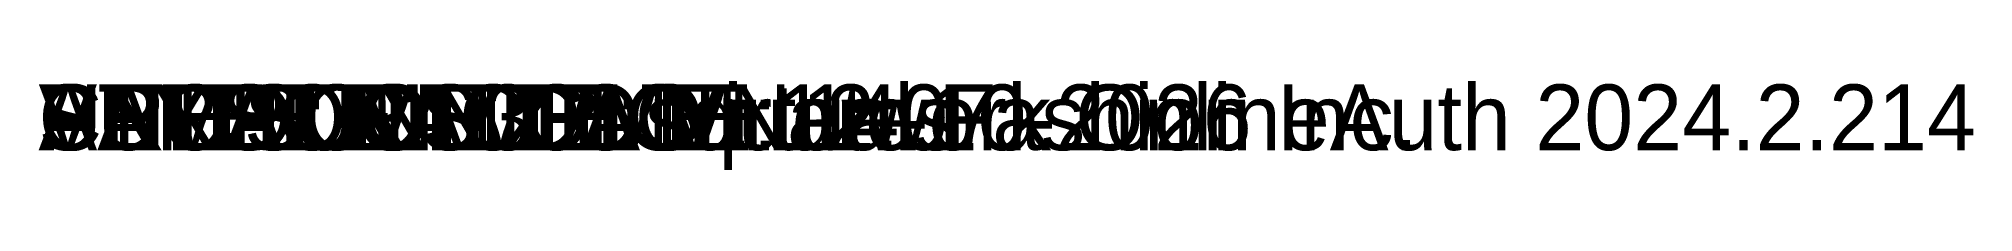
# Model space of a CAD drawing. Extents: x 0 to 575, y 0 to 487.
# Drawn here: x 0 to 7.35, y -0.08 to 0.26 of the extents above; entities outside this region: 3.
import ezdxf

# ---------------------------------------------------------------- set-up
doc = ezdxf.new("R2010")
doc.units = 0

# ---------------------------------------------------------------- blocks, each defined once
blk = doc.blocks.new('Pattern_17776695_M')
at = {"layer": '1'}
blk.add_lwpolyline([(465.601074, 357.046844), (491.001099, 357.046844), (491.001099, 382.446869), (465.601074, 382.446869)], close=True, dxfattribs=at)
at = {"layer": '14'}
blk.add_lwpolyline([(465.601074, 357.046844), (491.001099, 357.046844), (491.001099, 382.446869), (465.601074, 382.446869)], close=True, dxfattribs=at)
at = {"layer": '2'}
for p in [(465.601074, 382.446869), (465.601074, 382.446869), (465.601074, 382.446869), (465.601074, 382.446869), (491.001099, 382.446869), (491.001099, 382.446869), (491.001099, 382.446869), (491.001099, 382.446869), (465.601074, 357.046844), (465.601074, 357.046844), (465.601074, 357.046844), (465.601074, 357.046844), (491.001099, 357.046844), (491.001099, 357.046844), (491.001099, 357.046844), (491.001099, 357.046844)]:
    blk.add_point(p, dxfattribs=at)
at = {"layer": '7'}
blk.add_line((478.301086, 279.746857), (478.301086, 459.746857), dxfattribs=at)
at = {"layer": '84'}
blk.add_lwpolyline([(465.601074, 357.046844), (491.001099, 357.046844), (491.001099, 357.046844), (491.001099, 382.446869), (491.001099, 382.446869), (465.601074, 382.446869), (465.601074, 382.446869), (465.601074, 357.046844)], close=True, dxfattribs=at)
at = {"layer": '87'}
blk.add_lwpolyline([(465.601074, 357.046844), (491.001099, 357.046844), (491.001099, 357.046844), (491.001099, 382.446869), (491.001099, 382.446869), (465.601074, 382.446869), (465.601074, 382.446869), (465.601074, 357.046844)], close=True, dxfattribs=at)
at = {"layer": '1'}
for s, p in [('# 11', (465.601074, 382.446869)), ('# 10', (491.001099, 382.446869)), ('# 8', (465.601074, 357.046844)), ('# 9', (491.001099, 357.046844))]:
    blk.add_text(s, height=0.25, dxfattribs=at).set_placement(p)
at = {"layer": '14'}
for s, p in [('# 11', (465.601074, 382.446869)), ('# 10', (491.001099, 382.446869)), ('# 8', (465.601074, 357.046844)), ('# 9', (491.001099, 357.046844))]:
    blk.add_text(s, height=0.25, dxfattribs=at).set_placement(p)
blk = doc.blocks.new('Pattern_17777037_M')
at = {"layer": '1'}
blk.add_lwpolyline([(499.589935, 371.954193), (550.389954, 371.954193), (550.389954, 422.754181), (499.589935, 422.754181)], close=True, dxfattribs=at)
at = {"layer": '14'}
blk.add_lwpolyline([(499.589935, 371.954193), (550.389954, 371.954193), (550.389954, 422.754181), (499.589935, 422.754181)], close=True, dxfattribs=at)
at = {"layer": '2'}
for p in [(499.589935, 422.754181), (499.589935, 422.754181), (499.589935, 422.754181), (499.589935, 422.754181), (550.389954, 422.754181), (550.389954, 422.754181), (550.389954, 422.754181), (550.389954, 422.754181), (499.589935, 371.954193), (499.589935, 371.954193), (499.589935, 371.954193), (499.589935, 371.954193), (550.389954, 371.954193), (550.389954, 371.954193), (550.389954, 371.954193), (550.389954, 371.954193)]:
    blk.add_point(p, dxfattribs=at)
at = {"layer": '7'}
blk.add_line((524.989929, 307.354187), (524.989929, 487.354187), dxfattribs=at)
at = {"layer": '84'}
blk.add_lwpolyline([(499.589935, 371.954193), (550.389954, 371.954193), (550.389954, 371.954193), (550.389954, 422.754181), (550.389954, 422.754181), (499.589935, 422.754181), (499.589935, 422.754181), (499.589935, 371.954193)], close=True, dxfattribs=at)
at = {"layer": '87'}
blk.add_lwpolyline([(499.589935, 371.954193), (550.389954, 371.954193), (550.389954, 371.954193), (550.389954, 422.754181), (550.389954, 422.754181), (499.589935, 422.754181), (499.589935, 422.754181), (499.589935, 371.954193)], close=True, dxfattribs=at)
at = {"layer": '1'}
for s, p in [('# 7', (499.589935, 422.754181)), ('# 6', (550.389954, 422.754181)), ('# 4', (499.589935, 371.954193)), ('# 5', (550.389954, 371.954193))]:
    blk.add_text(s, height=0.25, dxfattribs=at).set_placement(p)
at = {"layer": '14'}
for s, p in [('# 7', (499.589935, 422.754181)), ('# 6', (550.389954, 422.754181)), ('# 4', (499.589935, 371.954193)), ('# 5', (550.389954, 371.954193))]:
    blk.add_text(s, height=0.25, dxfattribs=at).set_placement(p)
blk = doc.blocks.new('Pattern_17777319_M')
at = {"layer": '1'}
blk.add_lwpolyline([(426.803406, 235.427246), (503.003418, 235.427246), (503.003418, 311.627258), (426.803406, 311.627258)], close=True, dxfattribs=at)
at = {"layer": '14'}
blk.add_lwpolyline([(426.803406, 235.427246), (503.003418, 235.427246), (503.003418, 311.627258), (426.803406, 311.627258)], close=True, dxfattribs=at)
at = {"layer": '2'}
for p in [(426.803406, 311.627258), (426.803406, 311.627258), (426.803406, 311.627258), (426.803406, 311.627258), (503.003418, 311.627258), (503.003418, 311.627258), (503.003418, 311.627258), (503.003418, 311.627258), (426.803406, 235.427246), (426.803406, 235.427246), (426.803406, 235.427246), (426.803406, 235.427246), (503.003418, 235.427246), (503.003418, 235.427246), (503.003418, 235.427246), (503.003418, 235.427246)]:
    blk.add_point(p, dxfattribs=at)
at = {"layer": '7'}
blk.add_line((464.903412, 183.527252), (464.903412, 363.527252), dxfattribs=at)
at = {"layer": '84'}
blk.add_lwpolyline([(426.803406, 235.427246), (503.003418, 235.427246), (503.003418, 235.427246), (503.003418, 311.627258), (503.003418, 311.627258), (426.803406, 311.627258), (426.803406, 311.627258), (426.803406, 235.427246)], close=True, dxfattribs=at)
at = {"layer": '87'}
blk.add_lwpolyline([(426.803406, 235.427246), (503.003418, 235.427246), (503.003418, 235.427246), (503.003418, 311.627258), (503.003418, 311.627258), (426.803406, 311.627258), (426.803406, 311.627258), (426.803406, 235.427246)], close=True, dxfattribs=at)
at = {"layer": '1'}
for s, p in [('# 3', (426.803406, 311.627258)), ('# 2', (503.003418, 311.627258)), ('# 0', (426.803406, 235.427246)), ('# 1', (503.003418, 235.427246))]:
    blk.add_text(s, height=0.25, dxfattribs=at).set_placement(p)
at = {"layer": '14'}
for s, p in [('# 3', (426.803406, 311.627258)), ('# 2', (503.003418, 311.627258)), ('# 0', (426.803406, 235.427246)), ('# 1', (503.003418, 235.427246))]:
    blk.add_text(s, height=0.25, dxfattribs=at).set_placement(p)

msp = doc.modelspace()

# ---------------------------------------------------------------- block references
at = {"layer": '1'}
for name in ['Pattern_17777037_M', 'Pattern_17776695_M', 'Pattern_17777319_M']:
    msp.add_blockref(name, (0, 0), dxfattribs=at)

# ---------------------------------------------------------------- texts
for s in ['AUTHOR: CLO Virtual Fashion Inc.', 'VERSION: 3', 'STYLE NAME: squares', 'SAMPLE SIZE: M', 'CREATION DATE: 14-10-2026', 'CREATION TIME: 12:07', 'UNITS: METRIC', 'PRODUCT: CLO Network OnlineAuth 2024.2.214']:
    msp.add_text(s, height=0.25, dxfattribs=at).set_placement((0, 0))

doc.saveas('drawing.dxf')
